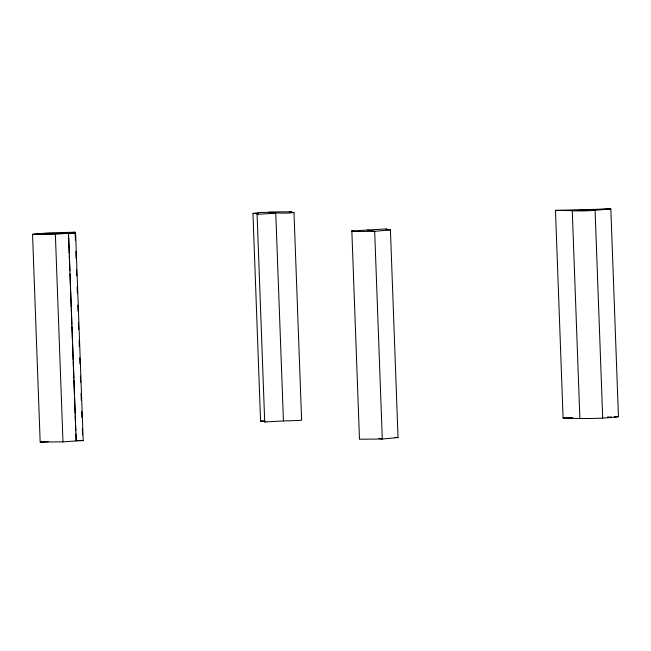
<?xml version="1.0" encoding="UTF-8"?>
<svg xmlns="http://www.w3.org/2000/svg" width="651" height="651" viewBox="0 0 651 651"><rect width="100%" height="100%" fill="white"/><g stroke="black" fill="none" stroke-linecap="round" stroke-linejoin="round"><path stroke-width="0.98" d="M68.599 233.27L55.359 234.165L32.55 234.368L40.167 442.062L62.976 441.858L76.216 440.955L68.501 233.221L68.615 236.264M283.388 420.961L264.705 421.962L257.088 214.269L258.244 213.731L252.962 213.471L260.579 421.156L264.981 421.376M264.705 421.962L265.86 421.425M257.088 214.269L275.772 213.268L283.437 420.969L298.711 420.481L301.608 420.155L293.992 212.462C280.207 214.7 266.674 210.533 252.962 213.471M71.122 232.676L75.125 232.22L75.426 240.325M351.865 231.536L354.372 231.235L351.304 231.015L385.164 228.973L386.914 228.965L386.035 229.445L386.368 229.705L390.421 229.844L398.038 437.529L382.292 439.026L359.482 439.23L351.865 231.536L374.675 231.333L390.421 229.844M579.878 418.324L572.262 210.639C585.013 211.608 598.074 209.915 610.833 208.938L618.45 416.632C600.019 419.089 581.506 418.617 563.091 418.064L555.482 210.371L610.833 208.938L572.262 210.639L555.482 210.371M44.105 441.687L40.167 442.062L48.288 441.703M260.579 421.156L263.533 420.88M563.091 418.064L572.644 417.641M75.858 433.826L76.118 440.914L83.206 440.613L75.589 232.92L68.501 233.221M75.695 440.499L77.99 440.393M607.285 417.12L611.346 416.941M614.389 416.811L618.45 416.632L614.487 416.664M268.708 211.974L291.518 211.77L289.581 212.104L293.992 212.462M75.125 232.22L48.296 232.879L32.55 234.368L75.589 232.92M394.994 437.431L398.038 437.529M79.829 440.401L83.206 440.613M367.612 230.039L374.675 231.333L382.292 439.026L378.76 438.383M595.087 210.436L602.704 418.121M75.833 251.473L76.094 258.561M76.501 269.709L76.72 275.788M77.135 286.928L77.355 293.007M77.803 305.173L78.022 311.251M78.429 322.391L78.69 329.487M79.105 340.628L79.324 346.706M79.731 357.855L79.959 363.933M80.398 376.091L80.626 382.17M81.033 393.31L81.294 400.406M81.701 411.546L81.928 417.625M82.335 428.773L82.555 434.852M68.689 238.29L69.242 253.483M69.323 255.509L69.877 270.71M69.991 273.745L70.544 288.946M70.617 290.973L71.211 307.182M71.284 309.209L71.846 324.401M71.919 326.428L72.481 341.629M72.587 344.664L73.148 359.865M73.221 361.891L73.815 378.101M73.888 380.127L74.45 395.32M74.556 398.363L75.117 413.556M75.191 415.582L75.744 430.783M55.359 234.165L62.976 441.858"/></g></svg>
